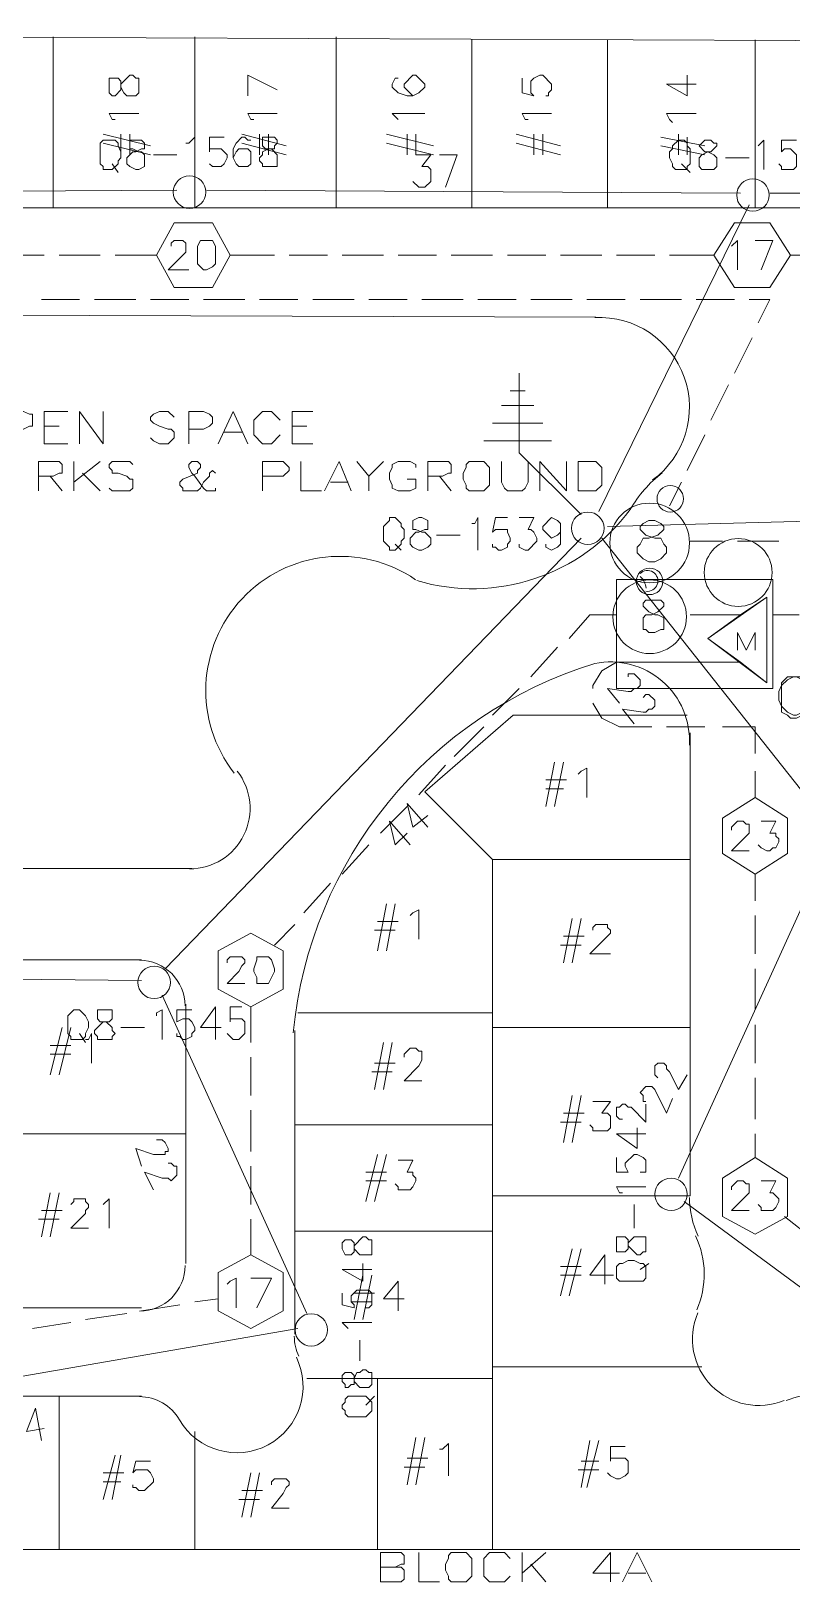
# Model space of a CAD drawing. Header units: millimetres. Extents: x 5.9 to 40.1, y 2 to 30.5.
# Drawn here: x 16.702 to 17.895, y 12.601 to 15.034 of the extents above; entities that cross this region are included whole.
import ezdxf

# ---------------------------------------------------------------- set-up
doc = ezdxf.new("R2010")
doc.units = ezdxf.units.MM
for name, color, linetype, true_color in [('PDF_S31$Actives-Amplifier', 92, 'Continuous', 0x00b800), ('PDF_S31$Cable-565', 23, 'Continuous', 0xdd8a6e), ('PDF_S31$LOTS', 254, 'Continuous', 0xdcdcdc), ('PDF_S31$ROAD', 8, 'Continuous', 0x808080), ('PDF_S31$SDU', 157, 'Continuous', 0x396472), ('PDF_S31$Symbols-Ground', 12, 'Continuous', 0xb80000)]:
    doc.layers.add(name, color=color, linetype=linetype, true_color=true_color)
for name, color, linetype in [('PDF_S31$NAME-LANDMARK', 7, 'Continuous'), ('PDF_S31$NAME-ROAD', 7, 'Continuous'), ('PDF_S31$Passives-Highleg', 7, 'Continuous'), ('PDF_S31$Passives-Splt2way', 7, 'Continuous'), ('PDF_S31$Passives-TapOffs', 7, 'Continuous'), ('PDF_S31$POLE', 7, 'Continuous'), ('PDF_S31$STRAND', 7, 'Continuous')]:
    doc.layers.add(name, color=color, linetype=linetype)

msp = doc.modelspace()

# ---------------------------------------------------------------- linework, layer by layer
at = {"layer": 'PDF_S31$Actives-Amplifier', "lineweight": 13}
for points in [[(17.8652, 14.0026), (17.62, 14.0026), (17.62, 14.1738), (17.8652, 14.1738)], [(17.8143, 14.1183), (17.7356, 14.1183), (17.8143, 14.1183), (17.8559, 14.146), (17.8559, 14.0118), (17.8143, 14.0442), (17.62, 14.0442), (17.8143, 14.0442), (17.7634, 14.0812)], [(17.6662, 14.1414), (17.6894, 14.1414), (17.694, 14.1368), (17.694, 14.1321), (17.6847, 14.1229), (17.6755, 14.1183), (17.6662, 14.1183), (17.6616, 14.1136), (17.6616, 14.0951), (17.6662, 14.0951), (17.6709, 14.0905), (17.6801, 14.0905), (17.6894, 14.0951), (17.694, 14.0951), (17.694, 14.1136), (17.6847, 14.1183), (17.6801, 14.1183), (17.6709, 14.1229), (17.6616, 14.1321), (17.6616, 14.1368)], [(17.8559, 14.0118), (17.7634, 14.0812), (17.8559, 14.146)], [(17.8883, 14.0211), (17.9115, 14.0211), (17.9161, 14.0118), (17.9207, 14.0072), (17.9207, 13.9748), (17.9161, 13.9656), (17.9115, 13.9609), (17.9022, 13.9563), (17.893, 13.9563), (17.8883, 13.9609), (17.8791, 13.9656), (17.8791, 13.9748), (17.8744, 13.9841), (17.8744, 13.998), (17.8791, 14.0072), (17.8791, 14.0118)], [(17.8976, 14.0211), (17.9022, 14.0211), (17.9115, 14.0165), (17.9207, 13.998), (17.9207, 13.9841), (17.9115, 13.9656), (17.9022, 13.9609), (17.8976, 13.9609), (17.8883, 13.9656), (17.8791, 13.9748), (17.8791, 14.0072), (17.8883, 14.0165)]]:
    msp.add_lwpolyline(points, close=True, dxfattribs=at)
msp.add_lwpolyline([(17.8097, 14.0627), (17.8097, 14.0905), (17.8236, 14.0627), (17.8374, 14.0905), (17.8374, 14.0627)], dxfattribs=at)
msp.add_circle((17.672, 14.1153), 0.0578, dxfattribs=at)
at = {"layer": 'PDF_S31$Cable-565', "lineweight": 13}
for points in [[(16.7223, 14.6828), (16.6622, 14.6828)], [(16.8102, 14.6828), (16.7455, 14.6828)], [(16.8981, 14.6828), (16.8334, 14.6828)], [(17.0832, 14.6828), (17.0138, 14.6828)], [(17.1665, 14.6828), (17.1064, 14.6828)], [(17.2544, 14.6828), (17.1896, 14.6828)], [(17.3377, 14.6828), (17.2776, 14.6828)], [(17.4256, 14.6828), (17.3608, 14.6828)], [(17.5089, 14.6828), (17.4488, 14.6828)], [(17.5968, 14.6828), (17.532, 14.6828)], [(17.6801, 14.6828), (17.62, 14.6828)], [(17.7727, 14.6828), (17.7032, 14.6828)], [(17.9439, 14.6828), (17.893, 14.6828)], [(16.7778, 14.6133), (16.7177, 14.6133)], [(16.8658, 14.6133), (16.801, 14.6133)], [(16.949, 14.6133), (16.8889, 14.6133)], [(17.037, 14.6133), (16.9722, 14.6133)], [(17.1202, 14.6133), (17.0601, 14.6133)], [(17.2082, 14.6133), (17.1434, 14.6133)], [(17.2914, 14.6133), (17.2313, 14.6133)], [(17.3794, 14.6133), (17.3146, 14.6133)], [(17.4626, 14.6133), (17.4025, 14.6133)], [(17.5506, 14.6133), (17.4858, 14.6133)], [(17.6338, 14.6133), (17.5737, 14.6133)], [(17.7218, 14.6133), (17.657, 14.6133)], [(17.805, 14.6133), (17.7449, 14.6133)], [(17.8421, 14.5763), (17.8606, 14.6133), (17.8282, 14.6133)], [(17.8328, 14.5532), (17.805, 14.4977)], [(17.7958, 14.4792), (17.768, 14.4236)], [(17.7588, 14.4005), (17.731, 14.345)], [(17.7218, 14.3265), (17.7032, 14.2895)], [(17.7356, 14.2339), (17.7865, 14.2339)], [(17.8097, 14.2339), (17.8744, 14.2339)], [(17.5459, 14.0812), (17.5783, 14.1183), (17.62, 14.1183)], [(17.8652, 14.1183), (17.9068, 14.1183)], [(17.4858, 14.0211), (17.5274, 14.0674)], [(17.5829, 14.0026), (17.5829, 14.0072), (17.5968, 14.0303), (17.62, 14.0442)], [(17.4256, 13.9609), (17.4673, 14.0026)], [(17.6755, 13.9424), (17.6246, 13.9424), (17.5968, 13.9563), (17.5829, 13.9794)], [(17.3655, 13.8962), (17.4117, 13.9424)], [(17.7588, 13.9424), (17.6986, 13.9424)], [(17.8374, 13.9008), (17.8374, 13.9424), (17.7865, 13.9424)], [(17.31, 13.836), (17.3516, 13.8823)], [(17.8374, 13.8314), (17.8374, 13.873)], [(17.2498, 13.7759), (17.2914, 13.8175)], [(17.1896, 13.7111), (17.2313, 13.7573)], [(17.8374, 13.6694), (17.8374, 13.7111)], [(17.1295, 13.6509), (17.1711, 13.6972)], [(17.0832, 13.6), (17.1156, 13.6324)], [(17.8374, 13.5861), (17.8374, 13.6463)], [(17.8374, 13.4982), (17.8374, 13.563)], [(17.0462, 13.5029), (17.0462, 13.4473)], [(17.8374, 13.4149), (17.8374, 13.4751)], [(17.0462, 13.4242), (17.0462, 13.3641)], [(17.8374, 13.327), (17.8374, 13.3918)], [(17.0462, 13.3409), (17.0462, 13.2761)], [(17.8374, 13.2669), (17.8374, 13.3039)], [(17.0462, 13.253), (17.0462, 13.1929)], [(17.0462, 13.1697), (17.0462, 13.1142)], [(17.8837, 13.1743), (17.93, 13.1373)], [(16.8519, 13.0217), (16.7871, 13.0124)], [(16.9352, 13.0355), (16.875, 13.0263)], [(16.9953, 13.0448), (16.9583, 13.0402)], [(16.764, 13.0078), (16.7038, 12.9985)]]:
    msp.add_lwpolyline(points, dxfattribs=at)
at = {"layer": 'PDF_S31$LOTS', "lineweight": 0}
for points in [[(16.7362, 14.7568), (16.7362, 15.0251)], [(16.9583, 14.7568), (16.9583, 15.0251)], [(17.1804, 14.7568), (17.1804, 15.0251)], [(17.3932, 14.7568), (17.3932, 15.0205)], [(17.6061, 14.7568), (17.6061, 15.0205)], [(17.8374, 14.7568), (17.8374, 15.0205)], [(17.731, 13.9609), (17.458, 13.9609), (17.3192, 13.8406), (17.4256, 13.7342), (17.7356, 13.7342)], [(17.4256, 12.6515), (17.4256, 13.7342)], [(17.1202, 13.4936), (17.4256, 13.4936)], [(17.4256, 13.4705), (17.7356, 13.4705)], [(17.1156, 13.3178), (17.4256, 13.3178)], [(16.9444, 13.3039), (14.7651, 13.3039)], [(17.4256, 13.2067), (17.7356, 13.2067)], [(17.1156, 13.1512), (17.4256, 13.1512)], [(17.4256, 12.9384), (17.7541, 12.9384)], [(17.1341, 12.9199), (17.4256, 12.9199)], [(17.2452, 12.6515), (17.2452, 12.9199)], [(16.7455, 12.6515), (16.7455, 12.8921)], [(16.9583, 12.6515), (16.9583, 12.8366)]]:
    msp.add_lwpolyline(points, dxfattribs=at)
at = {"layer": 'PDF_S31$NAME-LANDMARK', "lineweight": 0}
for points in [[(16.6668, 14.3866), (16.6668, 14.4375), (16.6899, 14.4375), (16.6992, 14.4329), (16.7038, 14.4329), (16.7038, 14.4144), (16.6992, 14.4144), (16.6899, 14.4098), (16.6668, 14.4098)], [(16.7593, 14.3866), (16.7223, 14.3866), (16.7223, 14.4375), (16.7593, 14.4375)], [(16.7778, 14.3866), (16.7778, 14.4375), (16.8149, 14.3866), (16.8149, 14.4375)], [(16.8889, 14.3959), (16.8935, 14.3912), (16.9028, 14.3866), (16.9167, 14.3866), (16.9259, 14.3959), (16.9259, 14.4051), (16.9213, 14.4098), (16.9167, 14.4098), (16.9028, 14.4144), (16.8935, 14.419), (16.8889, 14.4236), (16.8889, 14.4283), (16.8935, 14.4329), (16.9028, 14.4375), (16.9167, 14.4375), (16.9259, 14.4283)], [(16.949, 14.3866), (16.949, 14.4375), (16.9722, 14.4375), (16.9814, 14.4329), (16.9861, 14.4283), (16.9861, 14.419), (16.9814, 14.4144), (16.9722, 14.4098), (16.949, 14.4098)], [(16.9953, 14.3866), (17.0185, 14.4375), (17.0416, 14.3866)], [(17.0925, 14.4005), (17.0786, 14.3866), (17.0647, 14.3866), (17.0508, 14.4005), (17.0508, 14.4236), (17.0647, 14.4375), (17.0786, 14.4375), (17.0925, 14.4236)], [(17.1434, 14.3866), (17.111, 14.3866), (17.111, 14.4375), (17.1434, 14.4375)], [(16.7455, 14.4144), (16.7223, 14.4144)], [(17.1341, 14.4144), (17.111, 14.4144)], [(17.0323, 14.4051), (17.0046, 14.4051)], [(16.7131, 14.3126), (16.7131, 14.3589), (16.7455, 14.3589), (16.7501, 14.3542), (16.7501, 14.3404), (16.7455, 14.3404), (16.7362, 14.3357), (16.7131, 14.3357)], [(16.7501, 14.3126), (16.7316, 14.3357)], [(16.7686, 14.3126), (16.7686, 14.3589)], [(16.7686, 14.3265), (16.8102, 14.3589)], [(16.8102, 14.3126), (16.7825, 14.3404)], [(16.8241, 14.3172), (16.8287, 14.3126), (16.8565, 14.3126), (16.8611, 14.3172), (16.8611, 14.3311), (16.8565, 14.3311), (16.8519, 14.3357), (16.838, 14.3404), (16.8287, 14.3404), (16.8287, 14.345), (16.8241, 14.3496), (16.8241, 14.3542), (16.8287, 14.3589), (16.8565, 14.3589), (16.8611, 14.3542)], [(16.9907, 14.3172), (16.9907, 14.3126), (16.9768, 14.3126), (16.9722, 14.3172), (16.9583, 14.3357), (16.9537, 14.3404), (16.949, 14.3496), (16.949, 14.3542), (16.9537, 14.3589), (16.9629, 14.3589), (16.9676, 14.3542), (16.9676, 14.3496), (16.9629, 14.345), (16.9629, 14.3404), (16.9398, 14.3311), (16.9352, 14.3265), (16.9352, 14.3218), (16.9398, 14.3172), (16.9398, 14.3126), (16.9629, 14.3126), (16.9676, 14.3172), (16.9722, 14.3265), (16.9814, 14.3357), (16.9814, 14.3404), (16.9861, 14.345), (16.9907, 14.3404)], [(17.0647, 14.3126), (17.0647, 14.3589), (17.0971, 14.3589), (17.1064, 14.3496), (17.1064, 14.345), (17.0971, 14.3357), (17.0647, 14.3357)], [(17.1573, 14.3126), (17.1249, 14.3126), (17.1249, 14.3589)], [(17.1619, 14.3126), (17.185, 14.3589), (17.2035, 14.3126)], [(17.2128, 14.3589), (17.2313, 14.3357), (17.2313, 14.3126)], [(17.2313, 14.3357), (17.2544, 14.3589)], [(17.2914, 14.3311), (17.3053, 14.3311), (17.3053, 14.3172), (17.2961, 14.3126), (17.2776, 14.3126), (17.2683, 14.3172), (17.2683, 14.3218), (17.2637, 14.3311), (17.2637, 14.3404), (17.2683, 14.3496), (17.2683, 14.3542), (17.2776, 14.3589), (17.2961, 14.3589), (17.3053, 14.3542), (17.3053, 14.3496)], [(17.3238, 14.3126), (17.3238, 14.3589), (17.3562, 14.3589), (17.3608, 14.3542), (17.3608, 14.3404), (17.3562, 14.3404), (17.347, 14.3357), (17.3238, 14.3357)], [(17.3608, 14.3126), (17.3423, 14.3357)], [(17.4812, 14.3589), (17.4812, 14.3265), (17.4765, 14.3172), (17.4719, 14.3126), (17.4488, 14.3126), (17.4441, 14.3172), (17.4395, 14.3265), (17.4395, 14.3589)], [(17.4997, 14.3126), (17.4997, 14.3589), (17.5413, 14.3126), (17.5413, 14.3589)], [(17.1989, 14.3265), (17.1711, 14.3265)]]:
    msp.add_lwpolyline(points, dxfattribs=at)
for points in [[(17.3886, 14.3589), (17.4117, 14.3589), (17.421, 14.3496), (17.421, 14.3218), (17.4117, 14.3126), (17.3886, 14.3126), (17.384, 14.3172), (17.384, 14.3218), (17.3794, 14.3311), (17.3794, 14.3404), (17.384, 14.3496), (17.384, 14.3542)], [(17.5598, 14.3589), (17.5876, 14.3589), (17.5968, 14.3496), (17.5968, 14.3218), (17.5876, 14.3126), (17.5598, 14.3126)]]:
    msp.add_lwpolyline(points, close=True, dxfattribs=at)
at = {"layer": 'PDF_S31$NAME-ROAD', "lineweight": 9}
for points in [[(17.2729, 12.6237), (17.2822, 12.6237), (17.2868, 12.6191), (17.2868, 12.6052), (17.2822, 12.6006), (17.2498, 12.6006), (17.2498, 12.6237), (17.2729, 12.6237), (17.2822, 12.6284), (17.2868, 12.6284), (17.2868, 12.6422), (17.2822, 12.6469), (17.2498, 12.6469), (17.2498, 12.6237)], [(17.3423, 12.6006), (17.31, 12.6006), (17.31, 12.6469)], [(17.4534, 12.6098), (17.4441, 12.6006), (17.421, 12.6006), (17.4117, 12.6098), (17.4117, 12.6376), (17.421, 12.6469), (17.4441, 12.6469), (17.4534, 12.6376)], [(17.4719, 12.6006), (17.4719, 12.6469)], [(17.4719, 12.6145), (17.5089, 12.6469)], [(17.6246, 12.6145), (17.5829, 12.6145), (17.6107, 12.6469), (17.6107, 12.6006)], [(17.6292, 12.6006), (17.6524, 12.6469), (17.6755, 12.6006)], [(17.5089, 12.6006), (17.4858, 12.6284)], [(17.6662, 12.6145), (17.6385, 12.6145)]]:
    msp.add_lwpolyline(points, dxfattribs=at)
msp.add_lwpolyline([(17.3608, 12.6469), (17.384, 12.6469), (17.3932, 12.6376), (17.3932, 12.6098), (17.384, 12.6006), (17.3608, 12.6006), (17.3562, 12.6052), (17.3562, 12.6098), (17.3516, 12.6191), (17.3516, 12.6284), (17.3562, 12.6376), (17.3562, 12.6422)], close=True, dxfattribs=at)
at = {"layer": 'PDF_S31$Passives-Highleg', "lineweight": 9}
for centre in [(17.7044, 14.3004), (17.672, 14.1708)]:
    msp.add_circle(centre, 0.0208, dxfattribs=at)
for centre, radius, start, end in [((17.6685, 14.1715), 0.0164, 261.8699, 135), ((17.6385, 14.1576), 0.0279, 4.7636, 48.3665)]:
    msp.add_arc(centre, radius, start, end, dxfattribs=at)
at = {"layer": 'PDF_S31$Passives-Splt2way', "lineweight": 9}
msp.add_lwpolyline([(17.6709, 14.2663), (17.6801, 14.2663), (17.6894, 14.2617), (17.694, 14.2571), (17.694, 14.2524), (17.6847, 14.2432), (17.6709, 14.2386), (17.6616, 14.2386), (17.657, 14.2293), (17.6524, 14.2247), (17.6524, 14.2154), (17.6616, 14.2062), (17.6709, 14.2015), (17.6801, 14.2015), (17.6894, 14.2062), (17.6986, 14.2154), (17.6986, 14.2247), (17.694, 14.2293), (17.6894, 14.2386), (17.6801, 14.2386), (17.6662, 14.2432), (17.657, 14.2524), (17.657, 14.2571), (17.6616, 14.2617)], close=True, dxfattribs=at)
msp.add_circle((17.672, 14.231), 0.0625, dxfattribs=at)
at = {"layer": 'PDF_S31$Passives-TapOffs', "lineweight": 9}
for points in [[(16.9259, 14.6319), (16.8981, 14.6828), (16.9259, 14.7336), (16.9861, 14.7336), (17.0138, 14.6828), (16.9861, 14.6319)], [(17.805, 14.6319), (17.7727, 14.6828), (17.805, 14.7336), (17.8606, 14.7336), (17.893, 14.6828), (17.8606, 14.6319)], [(16.9676, 14.7059), (16.9861, 14.7059), (16.9907, 14.6966), (16.9907, 14.6689), (16.9861, 14.6642), (16.9768, 14.6596), (16.9722, 14.6596), (16.9629, 14.6689), (16.9629, 14.6966)], [(17.8883, 13.7435), (17.8374, 13.7111), (17.7865, 13.7435), (17.7865, 13.799), (17.8374, 13.8314), (17.8883, 13.799)], [(17.0971, 13.5306), (17.0462, 13.5029), (16.9953, 13.5306), (16.9953, 13.5908), (17.0462, 13.6185), (17.0971, 13.5908)], [(17.0555, 13.5815), (17.074, 13.5815), (17.0786, 13.5769), (17.0832, 13.563), (17.0832, 13.5584), (17.074, 13.5399), (17.0555, 13.5399), (17.0555, 13.5491), (17.0508, 13.5584), (17.0508, 13.563), (17.0555, 13.5769)], [(17.8883, 13.1743), (17.8374, 13.1466), (17.7865, 13.1743), (17.7865, 13.2345), (17.8374, 13.2669), (17.8883, 13.2345)], [(17.0971, 13.0263), (17.0462, 12.9985), (16.9953, 13.0263), (16.9953, 13.0864), (17.0462, 13.1142), (17.0971, 13.0864)]]:
    msp.add_lwpolyline(points, close=True, dxfattribs=at)
for points in [[(16.9213, 14.6966), (16.9213, 14.7013), (16.9259, 14.7059), (16.9398, 14.7059), (16.9444, 14.7013), (16.9444, 14.6874), (16.9167, 14.6596), (16.949, 14.6596)], [(17.8004, 14.6966), (17.8097, 14.7059), (17.8097, 14.6596)], [(17.8374, 14.7059), (17.8652, 14.7059), (17.8467, 14.6596)], [(17.8004, 13.7805), (17.8004, 13.7851), (17.8097, 13.7944), (17.8189, 13.7944), (17.8236, 13.7897), (17.8282, 13.7897), (17.8282, 13.7759), (17.8004, 13.7481), (17.8282, 13.7481)], [(17.8467, 13.7944), (17.8698, 13.7944), (17.8606, 13.7759), (17.8698, 13.7759), (17.8698, 13.7712), (17.8744, 13.7666), (17.8744, 13.762), (17.8698, 13.7527), (17.8652, 13.7527), (17.8606, 13.7481), (17.8559, 13.7481), (17.8467, 13.7527), (17.8421, 13.7573)], [(17.0092, 13.5723), (17.0092, 13.5769), (17.0138, 13.5815), (17.0323, 13.5815), (17.037, 13.5769), (17.037, 13.5723), (17.0323, 13.5676), (17.0277, 13.5584), (17.0092, 13.5399), (17.037, 13.5399)], [(17.8004, 13.216), (17.8004, 13.2206), (17.8097, 13.2299), (17.8189, 13.2299), (17.8236, 13.2252), (17.8282, 13.2252), (17.8282, 13.2114), (17.8004, 13.1836), (17.8282, 13.1836)], [(17.8467, 13.2299), (17.8698, 13.2299), (17.8606, 13.2114), (17.8652, 13.2114), (17.8744, 13.2021), (17.8744, 13.1975), (17.8698, 13.1882), (17.8652, 13.1836), (17.8467, 13.1836), (17.8467, 13.1882), (17.8421, 13.1929)], [(17.0092, 13.0679), (17.0138, 13.0726), (17.0231, 13.0772), (17.0231, 13.0309)], [(17.0462, 13.0772), (17.0786, 13.0772), (17.0555, 13.0309)]]:
    msp.add_lwpolyline(points, dxfattribs=at)
at = {"layer": 'PDF_S31$POLE', "lineweight": 0}
for points in [[(16.8149, 14.8632), (16.8334, 14.8632), (16.838, 14.8586), (16.838, 14.854), (16.8426, 14.8447), (16.8426, 14.8354), (16.838, 14.8308), (16.838, 14.8262), (16.8287, 14.8169), (16.8149, 14.8169), (16.8149, 14.8216), (16.8102, 14.8262), (16.8102, 14.8586)], [(16.8565, 14.8632), (16.875, 14.8632), (16.8796, 14.8586), (16.8796, 14.8493), (16.875, 14.8493), (16.8658, 14.8447), (16.8611, 14.8447), (16.8519, 14.8354), (16.8519, 14.8262), (16.8565, 14.8216), (16.8658, 14.8169), (16.8704, 14.8169), (16.8796, 14.8216), (16.8796, 14.8401), (16.875, 14.8447), (16.8704, 14.8447), (16.8611, 14.8493), (16.8565, 14.8493)], [(17.0231, 14.8447), (17.0277, 14.8493), (17.0416, 14.8493), (17.0462, 14.8447), (17.0462, 14.8262), (17.0416, 14.8216), (17.0277, 14.8216), (17.0231, 14.8262), (17.0185, 14.8354)], [(17.0647, 14.8678), (17.0832, 14.8678), (17.0879, 14.8632), (17.0879, 14.8586), (17.0832, 14.854), (17.0832, 14.8493), (17.074, 14.8493), (17.0647, 14.8447), (17.0647, 14.8401), (17.0601, 14.8354), (17.0601, 14.8308), (17.0647, 14.8262), (17.0647, 14.8216), (17.0879, 14.8216), (17.0879, 14.8401), (17.0786, 14.8493), (17.0693, 14.8493), (17.0647, 14.854)], [(17.7171, 14.8632), (17.7264, 14.8632), (17.731, 14.8586), (17.731, 14.854), (17.7356, 14.8493), (17.7356, 14.8262), (17.731, 14.8216), (17.731, 14.8169), (17.7125, 14.8169), (17.7079, 14.8216), (17.7079, 14.8262), (17.7032, 14.8354), (17.7032, 14.8447), (17.7079, 14.8493), (17.7079, 14.854)], [(17.7588, 14.8632), (17.768, 14.8632), (17.7727, 14.8586), (17.7773, 14.8586), (17.7773, 14.854), (17.768, 14.8447), (17.7634, 14.8447), (17.7541, 14.8401), (17.7495, 14.8354), (17.7495, 14.8216), (17.7541, 14.8169), (17.7727, 14.8169), (17.7773, 14.8216), (17.7773, 14.8354), (17.7727, 14.8401), (17.7634, 14.8447), (17.7588, 14.8447), (17.7495, 14.854)], [(17.2637, 14.2709), (17.2729, 14.2709), (17.2822, 14.2617), (17.2822, 14.2571), (17.2868, 14.2524), (17.2868, 14.2386), (17.2822, 14.2339), (17.2822, 14.2293), (17.2729, 14.22), (17.2637, 14.22), (17.2637, 14.2247), (17.2544, 14.2339), (17.2544, 14.2571), (17.2637, 14.2663)], [(17.31, 14.2709), (17.3146, 14.2709), (17.3238, 14.2663), (17.3238, 14.2524), (17.3192, 14.2524), (17.31, 14.2478), (17.3053, 14.2478), (17.2961, 14.2386), (17.2961, 14.2293), (17.3007, 14.2247), (17.31, 14.22), (17.3146, 14.22), (17.3238, 14.2247), (17.3285, 14.2293), (17.3285, 14.2386), (17.3192, 14.2478), (17.3146, 14.2478), (17.3053, 14.2524), (17.3007, 14.2524), (17.3007, 14.2663)], [(16.7686, 13.4982), (16.7778, 13.4982), (16.7871, 13.489), (16.7917, 13.4797), (16.7917, 13.4705), (16.7871, 13.4612), (16.7871, 13.4566), (16.7825, 13.452), (16.764, 13.452), (16.764, 13.4566), (16.7593, 13.4612), (16.7593, 13.489)], [(16.8056, 13.4982), (16.8287, 13.4982), (16.8287, 13.4844), (16.8241, 13.4797), (16.8149, 13.4797), (16.801, 13.4658), (16.801, 13.4612), (16.8056, 13.4566), (16.8056, 13.452), (16.8287, 13.452), (16.8287, 13.4566), (16.8334, 13.4612), (16.8287, 13.4658), (16.8287, 13.4705), (16.8195, 13.4797), (16.8102, 13.4797), (16.8056, 13.4844)], [(17.1896, 13.1234), (17.1896, 13.1327), (17.1943, 13.1373), (17.2035, 13.1373), (17.2082, 13.1327), (17.2082, 13.1234), (17.2174, 13.1142), (17.2359, 13.1142), (17.2359, 13.1373), (17.2313, 13.1373), (17.2267, 13.142), (17.222, 13.142), (17.2082, 13.1281), (17.2082, 13.1188), (17.2035, 13.1142), (17.1943, 13.1142)], [(17.62, 13.1188), (17.62, 13.142), (17.6338, 13.142), (17.6385, 13.1373), (17.6385, 13.1281), (17.6524, 13.1142), (17.657, 13.1142), (17.6616, 13.1188), (17.6662, 13.1188), (17.6662, 13.142), (17.6477, 13.142), (17.6385, 13.1327), (17.6385, 13.1234), (17.6338, 13.1188)], [(17.62, 13.0772), (17.62, 13.0957), (17.6246, 13.1003), (17.6292, 13.1003), (17.6385, 13.1049), (17.6477, 13.1049), (17.657, 13.1003), (17.6616, 13.1003), (17.6662, 13.0957), (17.6662, 13.0772), (17.6616, 13.0726), (17.6246, 13.0726)], [(17.1896, 12.9152), (17.1896, 12.9245), (17.1943, 12.9291), (17.2035, 12.9291), (17.2082, 12.9245), (17.2082, 12.9152), (17.2174, 12.906), (17.2313, 12.906), (17.2359, 12.9106), (17.2359, 12.9291), (17.2313, 12.9291), (17.2267, 12.9337), (17.222, 12.9337), (17.2174, 12.9291), (17.2128, 12.9291), (17.2082, 12.9199), (17.2082, 12.9106), (17.2035, 12.9106), (17.1989, 12.906), (17.1943, 12.906), (17.1943, 12.9106)], [(17.1896, 12.8736), (17.1896, 12.8782), (17.1943, 12.8828), (17.1943, 12.8875), (17.1989, 12.8921), (17.2267, 12.8921), (17.2359, 12.8828), (17.2359, 12.869), (17.2267, 12.8597), (17.1989, 12.8597), (17.1943, 12.8643), (17.1943, 12.869)]]:
    msp.add_lwpolyline(points, close=True, dxfattribs=at)
for points in [[(16.9444, 14.8586), (16.949, 14.8586), (16.9583, 14.8678), (16.9583, 14.8169)], [(16.9814, 14.8262), (16.9861, 14.8216), (16.9999, 14.8216), (17.0046, 14.8262), (17.0092, 14.8354), (17.0092, 14.8401), (16.9999, 14.8493), (16.9814, 14.8493), (16.9814, 14.8447), (16.9814, 14.8678), (17.0046, 14.8678)], [(17.0185, 14.8354), (17.0185, 14.8493), (17.0231, 14.8586), (17.0323, 14.8678), (17.037, 14.8678), (17.0416, 14.8632), (17.0462, 14.8632)], [(17.8421, 14.854), (17.8513, 14.8632), (17.8513, 14.8169)], [(17.8744, 14.8262), (17.8791, 14.8216), (17.8791, 14.8169), (17.8976, 14.8169), (17.9022, 14.8216), (17.9022, 14.8401), (17.893, 14.8493), (17.8837, 14.8493), (17.8791, 14.8447), (17.8791, 14.8632), (17.9022, 14.8632)], [(16.838, 14.8123), (16.8287, 14.8262)], [(16.9305, 14.8401), (16.8935, 14.8401)], [(17.7356, 14.8123), (17.7218, 14.8262)], [(17.8282, 14.8354), (17.7912, 14.8354)], [(17.3932, 14.2617), (17.3979, 14.2617), (17.4025, 14.2709), (17.4025, 14.22)], [(17.4256, 14.2293), (17.4256, 14.2247), (17.4303, 14.2247), (17.4349, 14.22), (17.4395, 14.22), (17.4488, 14.2247), (17.4488, 14.2293), (17.4534, 14.2339), (17.4534, 14.2386), (17.4488, 14.2478), (17.4488, 14.2524), (17.4303, 14.2524), (17.4256, 14.2478), (17.4303, 14.2709), (17.4488, 14.2709)], [(17.4673, 14.2709), (17.4904, 14.2709), (17.4812, 14.2524), (17.4858, 14.2524), (17.4904, 14.2478), (17.495, 14.2386), (17.495, 14.2339), (17.4812, 14.22), (17.4765, 14.22), (17.4673, 14.2247), (17.4673, 14.2293)], [(17.532, 14.2478), (17.532, 14.2617), (17.5274, 14.2663), (17.5182, 14.2709), (17.5043, 14.2571), (17.5043, 14.2524), (17.5182, 14.2386), (17.5274, 14.2432), (17.532, 14.2478), (17.532, 14.2293), (17.5274, 14.2247), (17.5182, 14.22), (17.5089, 14.2247), (17.5089, 14.2293)], [(17.3747, 14.2432), (17.3377, 14.2432)], [(17.2822, 14.22), (17.2729, 14.2293)], [(16.8981, 13.489), (16.8981, 13.4936), (16.9074, 13.4982), (16.9074, 13.452)], [(16.9305, 13.4612), (16.9305, 13.4566), (16.9352, 13.4566), (16.9398, 13.452), (16.9444, 13.452), (16.9537, 13.4566), (16.9537, 13.4612), (16.9583, 13.4658), (16.9583, 13.4705), (16.9537, 13.4797), (16.949, 13.4844), (16.9398, 13.4844), (16.9305, 13.4797), (16.9305, 13.4982), (16.9537, 13.4982)], [(16.9999, 13.4705), (16.9676, 13.4705), (16.9907, 13.5029), (16.9907, 13.452)], [(17.0092, 13.4612), (17.0185, 13.452), (17.0277, 13.452), (17.037, 13.4612), (17.037, 13.4797), (17.0323, 13.4844), (17.0138, 13.4844), (17.0138, 13.4797), (17.0138, 13.5029), (17.0323, 13.5029)], [(16.7871, 13.4473), (16.7778, 13.4612)], [(16.8796, 13.4705), (16.8426, 13.4705)], [(17.6292, 13.327), (17.6246, 13.327), (17.62, 13.3317), (17.62, 13.3455), (17.6246, 13.3455), (17.6292, 13.3502), (17.6338, 13.3502), (17.6385, 13.3455), (17.6431, 13.3455), (17.6662, 13.3224), (17.6662, 13.3502)], [(17.6524, 13.3132), (17.6524, 13.2808), (17.62, 13.3039), (17.6662, 13.3039)], [(17.657, 13.2438), (17.6662, 13.2438), (17.6662, 13.2623), (17.6616, 13.2669), (17.6524, 13.2715), (17.6477, 13.2715), (17.6338, 13.2576), (17.6338, 13.253), (17.6385, 13.2438), (17.62, 13.2438), (17.62, 13.2669)], [(17.6292, 13.2114), (17.6246, 13.2114), (17.62, 13.2206), (17.6662, 13.2206)], [(17.6477, 13.1929), (17.6477, 13.1558)], [(17.222, 13.1003), (17.222, 13.0726), (17.1896, 13.0911), (17.2359, 13.0911)], [(17.6709, 13.1003), (17.657, 13.0911)], [(17.2267, 13.0309), (17.2313, 13.0309), (17.2359, 13.0355), (17.2359, 13.054), (17.2313, 13.0587), (17.2128, 13.0587), (17.2035, 13.0494), (17.2035, 13.0402), (17.2082, 13.0355), (17.2082, 13.0309), (17.1896, 13.0355), (17.1896, 13.054)], [(17.1989, 12.9985), (17.1896, 13.0078), (17.2359, 13.0078)], [(17.2174, 12.98), (17.2174, 12.9476)], [(17.2405, 12.8921), (17.2267, 12.8782)]]:
    msp.add_lwpolyline(points, dxfattribs=at)
for centre, radius in [((16.9502, 14.7816), 0.0255), ((17.834, 14.777), 0.0254), ((17.5749, 14.2541), 0.0255), ((16.8947, 13.5415), 0.0255), ((17.7056, 13.209), 0.0254), ((17.1411, 12.9962), 0.0254)]:
    msp.add_circle(centre, radius, dxfattribs=at)
at = {"layer": 'PDF_S31$ROAD', "lineweight": 0}
for points in [[(19.9381, 15.0113), (14.3348, 15.0344), (14.3348, 12.6515), (19.4893, 12.6515), (19.4893, 14.0118)], [(19.3458, 14.7568), (14.7929, 14.7568)], [(17.5876, 14.5856), (16.1578, 14.5902)], [(17.7356, 13.9332), (17.7356, 13.2067)], [(16.1578, 13.7203), (16.9537, 13.7203)], [(16.875, 13.5769), (14.8345, 13.5769)], [(16.9444, 13.5075), (16.9444, 13.1003)], [(17.1156, 13.4658), (17.1156, 12.9893)], [(16.875, 13.0309), (14.8345, 13.0309)], [(16.875, 12.8921), (14.7651, 12.8921)]]:
    msp.add_lwpolyline(points, dxfattribs=at)
for points in [[(17.3066, 14.1721, 0.315375), (17.6415, 14.2836, -0.09733), (17.6915, 14.341)], [(17.7343, 13.9137, 0.493245), (17.5859, 14.0418, 0.303294), (17.1129, 13.4624)], [(16.8715, 12.8914, -0.266161), (16.9344, 12.8549, 0.962506), (17.1178, 12.9532)], [(18.0283, 12.8821, -0.078514), (17.9839, 12.8891, 0.178508), (17.8864, 12.8852)]]:
    msp.add_lwpolyline(points, format="xyb", dxfattribs=at)
msp.add_circle((17.8109, 14.1847), 0.0532, dxfattribs=at)
for centre, radius, start, end in [((17.5934, 14.4438), 0.1411, 306.1835, 92.9718), ((17.1862, 13.9996), 0.2105, 55.6732, 218.0182), ((16.9502, 13.8145), 0.0949, 270, 38.0182), ((16.8715, 13.5045), 0.0717, 0, 90), ((17.8756, 13.2037), 0.1411, 180, 205.2576), ((17.6165, 13.0834), 0.1411, 336.6375, 25.2576), ((16.8715, 13.0973), 0.0717, 270, 360), ((17.8433, 12.9816), 0.1041, 156.6376, 292.5274), ((17.1862, 12.9862), 0.0717, 180.0001, 206.0045)]:
    msp.add_arc(centre, radius, start, end, dxfattribs=at)
at = {"layer": 'PDF_S31$SDU', "lineweight": 0}
msp.add_lwpolyline([(16.8241, 14.9372), (16.8241, 14.9604), (16.838, 14.9604), (16.8426, 14.9557), (16.8426, 14.9465), (16.8473, 14.9372), (16.8519, 14.9326), (16.8658, 14.9326), (16.8704, 14.9372), (16.8704, 14.9604), (16.8658, 14.9604), (16.8611, 14.965), (16.8565, 14.965), (16.8426, 14.9511), (16.8426, 14.9419), (16.8334, 14.9326), (16.8287, 14.9326)], close=True, dxfattribs=at)
for points in [[(17.0416, 14.9326), (17.0416, 14.965), (17.0879, 14.9419)], [(17.3007, 14.9326), (17.2868, 14.9465), (17.2868, 14.9511), (17.3007, 14.965), (17.3053, 14.965), (17.3192, 14.9511), (17.3192, 14.9465), (17.31, 14.9372), (17.3007, 14.9326), (17.2914, 14.9326), (17.2776, 14.9372), (17.2683, 14.9465), (17.2683, 14.9511), (17.2729, 14.9604), (17.2776, 14.9604)], [(17.5089, 14.9326), (17.5135, 14.9326), (17.5135, 14.9372), (17.5182, 14.9419), (17.5182, 14.9511), (17.5043, 14.965), (17.4997, 14.965), (17.4904, 14.9604), (17.4858, 14.9557), (17.4858, 14.9372), (17.4904, 14.9326), (17.4719, 14.9372), (17.4719, 14.9604)], [(17.731, 14.965), (17.731, 14.9326), (17.6986, 14.9511), (17.7449, 14.9511)], [(16.8334, 14.8956), (16.8287, 14.8956), (16.8241, 14.9048), (16.8704, 14.9048)], [(17.0508, 14.8956), (17.0462, 14.8956), (17.0416, 14.9048), (17.0879, 14.9048)], [(17.2776, 14.8956), (17.2683, 14.9048), (17.3192, 14.9048)], [(17.4812, 14.8956), (17.4765, 14.8956), (17.4719, 14.9048), (17.5182, 14.9048)], [(17.7079, 14.891), (17.7032, 14.8956), (17.6986, 14.9048), (17.7449, 14.9048)], [(16.8889, 14.854), (16.8149, 14.8725)], [(16.8426, 14.8725), (16.8426, 14.8401)], [(16.8565, 14.8725), (16.8565, 14.8401)], [(17.1017, 14.854), (17.0323, 14.8725)], [(17.0601, 14.8725), (17.0601, 14.8401)], [(17.074, 14.8725), (17.074, 14.8401)], [(17.3331, 14.854), (17.2591, 14.8725)], [(17.2914, 14.8725), (17.2914, 14.8401)], [(17.3053, 14.8725), (17.3053, 14.8401)], [(17.532, 14.854), (17.4626, 14.8725)], [(17.4904, 14.8725), (17.4904, 14.8401)], [(17.5043, 14.8725), (17.5043, 14.8401)], [(17.7171, 14.8725), (17.7171, 14.8401)], [(16.8889, 14.8401), (16.8149, 14.8586)], [(17.1017, 14.8401), (17.0323, 14.8586)], [(17.3331, 14.8401), (17.2591, 14.8586)], [(17.532, 14.8401), (17.4626, 14.8586)], [(17.7588, 14.854), (17.6894, 14.8678)], [(17.7588, 14.8401), (17.6894, 14.854)], [(17.731, 14.8678), (17.731, 14.8401)], [(17.5089, 13.8175), (17.5228, 13.8869)], [(17.5228, 13.8175), (17.5367, 13.8869)], [(17.5598, 13.8684), (17.5644, 13.873), (17.5737, 13.8777), (17.5737, 13.8314)], [(17.5413, 13.8591), (17.5089, 13.8591)], [(17.5367, 13.8453), (17.5089, 13.8453)], [(17.2452, 13.5908), (17.2591, 13.6648)], [(17.2591, 13.5908), (17.2729, 13.6648)], [(17.2961, 13.6463), (17.3007, 13.6509), (17.31, 13.6556), (17.31, 13.6093)], [(17.2776, 13.637), (17.2452, 13.637)], [(17.5367, 13.5723), (17.5506, 13.6417)], [(17.5506, 13.5723), (17.5644, 13.6417)], [(17.5829, 13.6232), (17.5829, 13.6278), (17.5876, 13.6324), (17.6061, 13.6324), (17.6061, 13.6278), (17.6107, 13.6232), (17.6107, 13.6185), (17.5783, 13.5861), (17.6107, 13.5861)], [(17.2729, 13.6232), (17.2405, 13.6232)], [(17.5691, 13.6139), (17.5367, 13.6139)], [(17.5644, 13.6), (17.532, 13.6)], [(16.7316, 13.3964), (16.7501, 13.4705)], [(16.7455, 13.3964), (16.764, 13.4705)], [(16.7871, 13.452), (16.7917, 13.452), (16.7964, 13.4612), (16.7964, 13.4149)], [(16.764, 13.4427), (16.7316, 13.4427)], [(17.2405, 13.3733), (17.2544, 13.4473)], [(17.2544, 13.3733), (17.2683, 13.4473)], [(17.2868, 13.4242), (17.2868, 13.4288), (17.2961, 13.4381), (17.3053, 13.4381), (17.31, 13.4335), (17.3146, 13.4335), (17.3146, 13.4196), (17.31, 13.4103), (17.2868, 13.3872), (17.3146, 13.3872)], [(16.764, 13.4288), (16.7316, 13.4288)], [(17.2729, 13.4149), (17.2405, 13.4149)], [(17.2683, 13.4011), (17.2359, 13.4011)], [(17.5367, 13.29), (17.5506, 13.3641)], [(17.5506, 13.29), (17.5644, 13.3641)], [(17.5829, 13.3548), (17.6107, 13.3548), (17.5968, 13.3363), (17.6061, 13.3363), (17.6107, 13.3317), (17.6107, 13.3132), (17.6061, 13.3085), (17.5829, 13.3085), (17.5829, 13.3132), (17.5783, 13.3178)], [(17.5644, 13.3224), (17.532, 13.3224)], [(17.5691, 13.3363), (17.5367, 13.3363)], [(17.2267, 13.1975), (17.2452, 13.2715)], [(17.2405, 13.1975), (17.2591, 13.2715)], [(17.2591, 13.2438), (17.2267, 13.2438)], [(17.2776, 13.2623), (17.3007, 13.2623), (17.2914, 13.2438), (17.3007, 13.2438), (17.3007, 13.2391), (17.3053, 13.2345), (17.3053, 13.2299), (17.3007, 13.2206), (17.2961, 13.216), (17.2776, 13.216), (17.2776, 13.2206), (17.2729, 13.2252)], [(17.2591, 13.2299), (17.2267, 13.2299)], [(16.7177, 13.142), (16.7316, 13.2114)], [(16.7316, 13.142), (16.7455, 13.2114)], [(16.7917, 13.1558), (16.764, 13.1558), (16.7871, 13.179), (16.7871, 13.1836), (16.7917, 13.1882), (16.7917, 13.1929), (16.7871, 13.1975), (16.7871, 13.2021), (16.7686, 13.2021), (16.7686, 13.1975), (16.764, 13.1929)], [(16.8149, 13.1929), (16.8241, 13.2021), (16.8241, 13.1558)], [(16.7455, 13.1697), (16.7131, 13.1697)], [(16.7501, 13.1836), (16.7177, 13.1836)], [(17.532, 13.0494), (17.5506, 13.1234)], [(17.5459, 13.0494), (17.5644, 13.1234)], [(17.5644, 13.0957), (17.532, 13.0957)], [(17.6153, 13.0818), (17.5783, 13.0818), (17.6015, 13.1142), (17.6015, 13.0679)], [(17.2082, 13.0124), (17.222, 13.0818)], [(17.222, 13.0124), (17.2359, 13.0818)], [(17.2868, 13.0448), (17.2544, 13.0448), (17.2776, 13.0726), (17.2776, 13.0263)], [(17.5644, 13.0818), (17.532, 13.0818)], [(17.2405, 13.054), (17.2082, 13.054)], [(17.2359, 13.0402), (17.2035, 13.0402)], [(17.2914, 12.7533), (17.3053, 12.8273)], [(17.3053, 12.7533), (17.3192, 12.8273)], [(17.3423, 12.8088), (17.347, 12.8088), (17.3562, 12.8181), (17.3562, 12.7672)], [(17.5644, 12.7487), (17.5783, 12.8227)], [(17.5737, 12.7487), (17.5922, 12.8227)], [(17.6061, 12.7718), (17.6107, 12.7672), (17.62, 12.7625), (17.6246, 12.7625), (17.6338, 12.7672), (17.6385, 12.7718), (17.6385, 12.7903), (17.6338, 12.7949), (17.6107, 12.7949), (17.6107, 12.7903), (17.6107, 12.8134), (17.6338, 12.8134)], [(16.8149, 12.7302), (16.8334, 12.7996)], [(16.8287, 12.7302), (16.8426, 12.7996)], [(16.8611, 12.7533), (16.8611, 12.7487), (16.8658, 12.7487), (16.8704, 12.744), (16.8796, 12.744), (16.8935, 12.7579), (16.8935, 12.7625), (16.8889, 12.7718), (16.8843, 12.7764), (16.8658, 12.7764), (16.8611, 12.7718), (16.8658, 12.7903), (16.8889, 12.7903)], [(17.3192, 12.781), (17.2868, 12.781)], [(17.3238, 12.7949), (17.2914, 12.7949)], [(17.5922, 12.7903), (17.5644, 12.7903)], [(16.8473, 12.7718), (16.8149, 12.7718)], [(16.8426, 12.7579), (16.8149, 12.7579)], [(17.0323, 12.7024), (17.0462, 12.7718)], [(17.0462, 12.7024), (17.0601, 12.7718)], [(17.0786, 12.7533), (17.0786, 12.7579), (17.0832, 12.7625), (17.1017, 12.7625), (17.1064, 12.7579), (17.1064, 12.7533), (17.1017, 12.7487), (17.0971, 12.7394), (17.0786, 12.7163), (17.1064, 12.7163)], [(17.5922, 12.7764), (17.5598, 12.7764)], [(17.0601, 12.7302), (17.0277, 12.7302)], [(17.0647, 12.744), (17.0323, 12.744)]]:
    msp.add_lwpolyline(points, dxfattribs=at)
at = {"layer": 'PDF_S31$STRAND', "lineweight": 0}
for points in [[(17.3053, 14.8401), (17.3285, 14.8401), (17.3146, 14.8216), (17.3238, 14.8216), (17.3285, 14.8169), (17.3285, 14.7984), (17.3192, 14.7892), (17.31, 14.7892), (17.3007, 14.7984)], [(17.3423, 14.8401), (17.3701, 14.8401), (17.3516, 14.7892)], [(17.6385, 14.0211), (17.6385, 14.0257), (17.6477, 14.0257), (17.657, 14.0165), (17.657, 14.0072), (17.6524, 14.0026), (17.6477, 14.0026), (17.6431, 13.998), (17.6385, 13.998), (17.6061, 14.0026), (17.6246, 13.9794)], [(17.6616, 13.9887), (17.6662, 13.9933), (17.6709, 13.9933), (17.6801, 13.9841), (17.6801, 13.9748), (17.6755, 13.9702), (17.6709, 13.9702), (17.6662, 13.9656), (17.6616, 13.9656), (17.6292, 13.9702), (17.6477, 13.9471)], [(17.3238, 13.8036), (17.3007, 13.7851), (17.2914, 13.8221), (17.3238, 13.7851)], [(17.2914, 13.7759), (17.2729, 13.7573), (17.2637, 13.7944), (17.2961, 13.7573)], [(17.6847, 13.3918), (17.6801, 13.3964), (17.6801, 13.4103), (17.6847, 13.4149), (17.694, 13.4149), (17.6986, 13.4103), (17.6986, 13.4057), (17.7032, 13.4011), (17.7171, 13.3733), (17.731, 13.3964)], [(17.6662, 13.3548), (17.6616, 13.3548), (17.6616, 13.3641), (17.657, 13.3687), (17.6662, 13.3779), (17.6755, 13.3779), (17.6801, 13.3733), (17.6986, 13.3363), (17.7079, 13.3594)], [(16.8981, 13.2946), (16.9074, 13.2946), (16.912, 13.29), (16.9167, 13.2808), (16.9167, 13.2761), (16.912, 13.2761), (16.912, 13.2715), (16.8935, 13.2715), (16.8658, 13.2808), (16.875, 13.253)], [(16.9167, 13.2576), (16.9213, 13.2576), (16.9259, 13.253), (16.9305, 13.253), (16.9305, 13.2391), (16.9213, 13.2299), (16.9167, 13.2345), (16.9074, 13.2345), (16.8796, 13.2438), (16.8935, 13.216)], [(16.7223, 12.8412), (16.6946, 12.8366), (16.7084, 12.8736), (16.7177, 12.8227)]]:
    msp.add_lwpolyline(points, dxfattribs=at)
at = {"layer": 'PDF_S31$STRAND', "color": 254, "lineweight": 0, "true_color": 0xdcdcdc}
for points in [[(16.1439, 14.7799), (16.9305, 14.7845)], [(16.9768, 14.7845), (17.8143, 14.7799)], [(18.6472, 14.7799), (17.8606, 14.7799)], [(17.8282, 14.7614), (17.5922, 14.2802)], [(17.6061, 14.2571), (18.4945, 14.2802)], [(16.912, 13.563), (17.5644, 14.2386)], [(17.9485, 13.7944), (17.5968, 14.2386)], [(17.9531, 13.7527), (17.7171, 13.2345)], [(15.9357, 13.5538), (16.875, 13.5445)], [(16.9074, 13.5214), (17.1341, 13.0217)], [(17.7264, 13.1975), (18.1659, 12.8736)], [(17.1202, 12.9985), (16.3984, 12.8736)]]:
    msp.add_lwpolyline(points, dxfattribs=at)
at = {"layer": 'PDF_S31$Symbols-Ground', "lineweight": 0}
for points in [[(17.4673, 14.4977), (17.4673, 14.3727), (17.5644, 14.2756)], [(17.4765, 14.4699), (17.4534, 14.4699)], [(17.4904, 14.4468), (17.4395, 14.4468)], [(17.5043, 14.419), (17.4256, 14.419)], [(17.5182, 14.3912), (17.4117, 14.3912)]]:
    msp.add_lwpolyline(points, dxfattribs=at)

doc.saveas('drawing.dxf')
